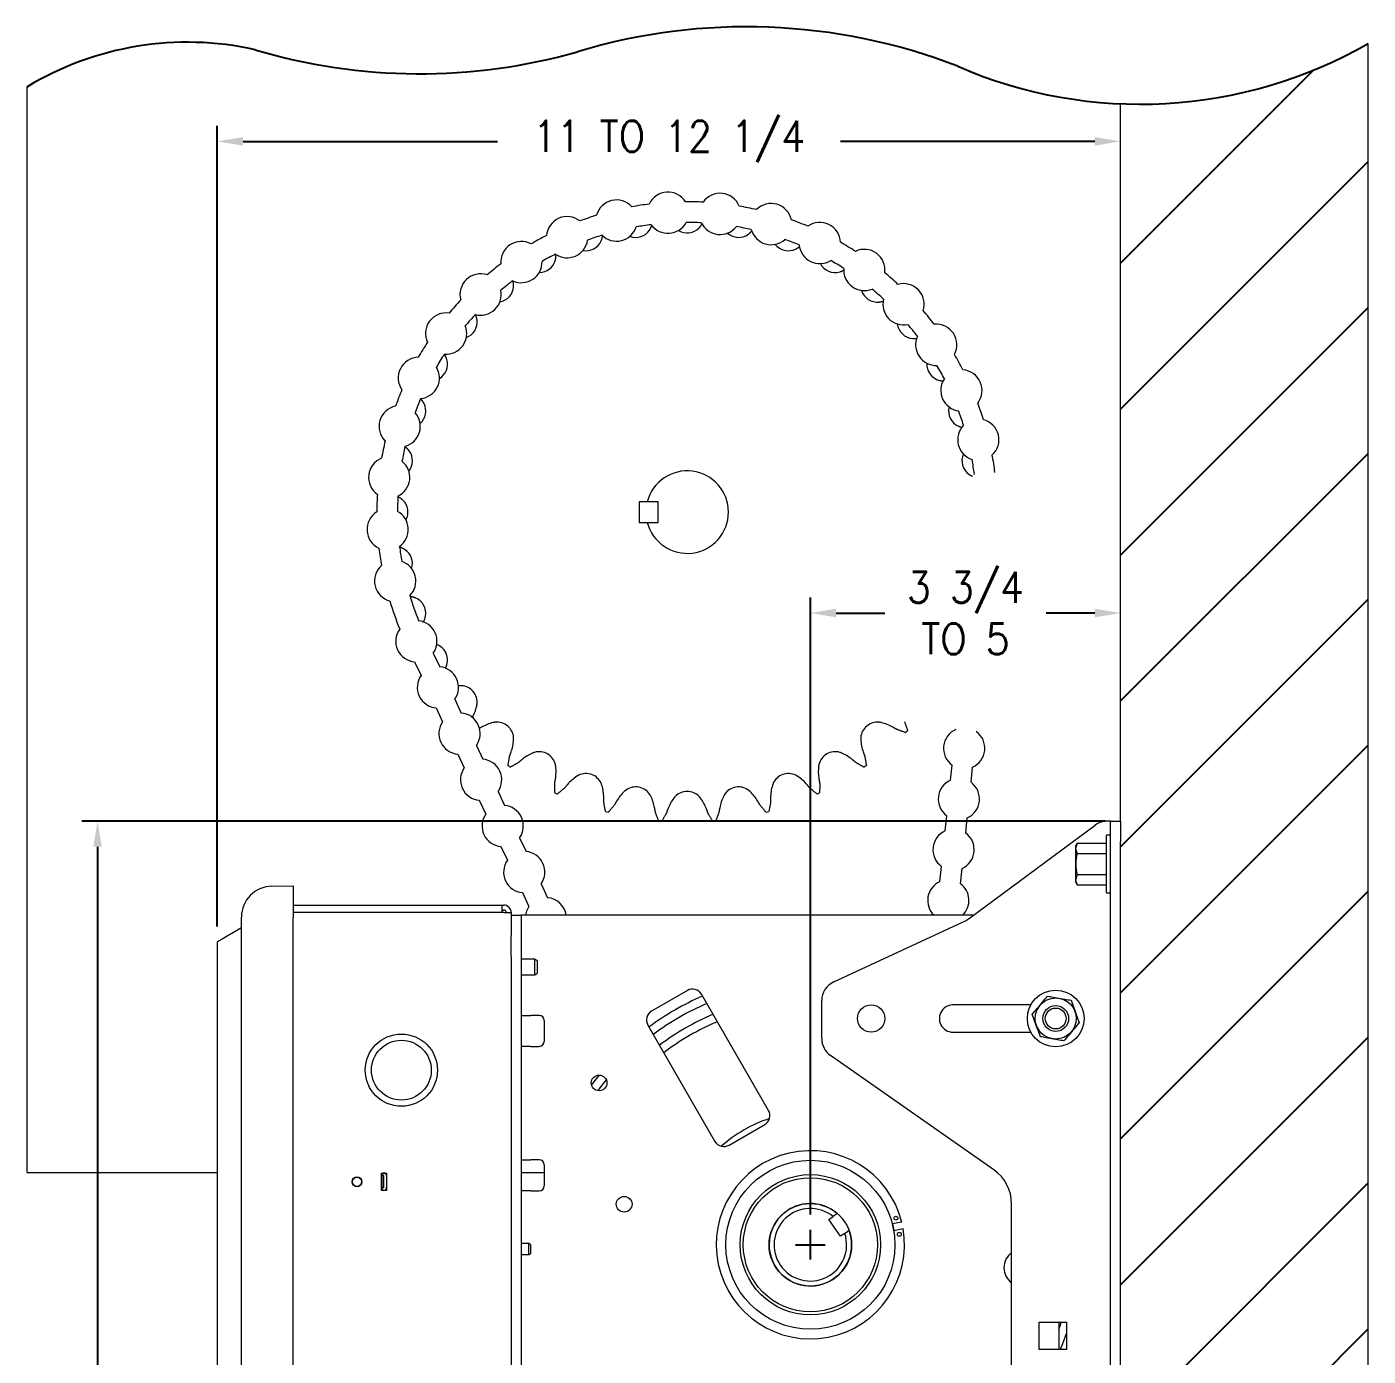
# Model space of a CAD drawing. Extents: x 30.1 to 46.3, y 8 to 40.9.
# Drawn here: x 30.07 to 46.32, y 24.84 to 40.94 of the extents above; entities that cross this region are included whole.
import ezdxf

# ---------------------------------------------------------------- set-up
doc = ezdxf.new("R2010")
doc.units = 0
doc.header["$LTSCALE"] = 0.5
doc.header["$MEASUREMENT"] = 0
doc.layers.get('Defpoints').update_dxf_attribs({"linetype": 'CONTINUOUS'})
doc.layers.add('DIM', color=1, linetype='CONTINUOUS')
doc.layers.add('OBJ', color=3, linetype='CONTINUOUS')
doc.styles.add('ROMANS', font='romans.shx', dxfattribs={"width": 0.9, "height": 0.375})
doc.dimstyles.new('GENIE', dxfattribs={"dimscale": 2, "dimtxt": 0.25, "dimasz": 0.156, "dimexe": 0.095, "dimexo": 0.0925, "dimgap": 0.095, "dimtad": 0, "dimtih": 1, "dimtoh": 1, "dimdec": 5, "dimzin": 4, "dimdsep": 46, "dimlunit": 5, "dimtxsty": 'ROMANS', "dimcen": 0.09, "dimadec": 0, "dimazin": 0, "dimtfac": 1, "dimtdec": 5, "dimtofl": 0, "dimtmove": 0, "dimatfit": 3, "dimfxl": 0, "dimfrac": 2, "dimtolj": 1, "dimtzin": 4, "dimarcsym": 0})

# ---------------------------------------------------------------- blocks, each defined once
blk = doc.blocks.new('*D30')
at = {"layer": 'Defpoints', "color": 0}
for p in [(43.318, 33.839), (43.318, 29.238), (39.56, 26.366)]:
    blk.add_point(p, dxfattribs=at)
at = {"layer": 'DIM', "color": 0, "lineweight": -2}
for p, q in [((39.56, 26.551), (39.56, 34.029)), ((39.872, 33.839), (40.462, 33.839)), ((43.006, 33.839), (42.417, 33.839))]:
    blk.add_line(p, q, dxfattribs=at)
at = {"layer": 'DIM', "color": 0}
for points in [[(39.872, 33.891), (39.872, 33.787), (39.56, 33.839)], [(43.006, 33.891), (43.006, 33.787), (43.318, 33.839)]]:
    blk.add_solid(points, dxfattribs=at)
at = {"layer": 'DIM', "color": 0, "insert": (41.439, 33.839), "char_height": 0.375, "attachment_point": 5, "style": 'ROMANS'}
blk.add_mtext('\\A1;3 3/4\\PTO 5', dxfattribs=at)
blk = doc.blocks.new('*D31')
at = {"layer": 'Defpoints', "color": 0}
for p in [(43.318, 39.553), (43.318, 31.319), (32.375, 29.855)]:
    blk.add_point(p, dxfattribs=at)
at = {"layer": 'DIM', "color": 0, "lineweight": -2}
for p, q in [((32.375, 30.04), (32.375, 39.743)), ((32.687, 39.553), (35.768, 39.553)), ((43.006, 39.553), (39.925, 39.553))]:
    blk.add_line(p, q, dxfattribs=at)
at = {"layer": 'DIM', "color": 0}
for points in [[(32.687, 39.605), (32.687, 39.501), (32.375, 39.553)], [(43.006, 39.605), (43.006, 39.501), (43.318, 39.553)]]:
    blk.add_solid(points, dxfattribs=at)
at = {"layer": 'DIM', "color": 0, "insert": (37.847, 39.553), "char_height": 0.375, "attachment_point": 5, "style": 'ROMANS'}
blk.add_mtext('\\A1;11 TO 12 1/4', dxfattribs=at)
blk = doc.blocks.new('*D37')
at = {"layer": 'Defpoints', "color": 0}
for p in [(43.318, 31.319), (30.925, 8.045), (38.349, 8.045)]:
    blk.add_point(p, dxfattribs=at)
at = {"layer": 'DIM', "color": 0, "lineweight": -2}
for p, q in [((43.133, 31.319), (30.735, 31.319)), ((30.925, 31.007), (30.925, 20.157)), ((30.925, 8.357), (30.925, 19.206)), ((38.164, 8.045), (30.735, 8.045))]:
    blk.add_line(p, q, dxfattribs=at)
at = {"layer": 'DIM', "color": 0}
for points in [[(30.873, 31.007), (30.977, 31.007), (30.925, 31.319)], [(30.873, 8.357), (30.977, 8.357), (30.925, 8.045)]]:
    blk.add_solid(points, dxfattribs=at)
at = {"layer": 'DIM', "color": 0, "insert": (30.925, 19.682), "char_height": 0.375, "attachment_point": 5, "style": 'ROMANS'}
blk.add_mtext('\\A1;23 1/4', dxfattribs=at)

msp = doc.modelspace()

# ---------------------------------------------------------------- linework, layer by layer
at = {"layer": 'DIM'}
for p, q in [((43.317862, 38.076938), (45.657055, 40.416131)), ((43.317862, 36.309171), (46.317862, 39.309172)), ((43.317862, 34.541405), (46.317862, 37.541405)), ((43.317862, 32.773638), (46.317862, 35.773638)), ((43.317862, 31.005871), (46.317862, 34.005871)), ((43.317862, 29.238104), (46.317862, 32.238104)), ((43.317862, 27.470337), (46.317862, 30.470337)), ((43.317862, 25.70257), (46.317862, 28.70257)), ((43.317862, 23.934803), (46.317862, 26.934803)), ((39.560362, 26.006275), (39.560362, 26.366275)), ((39.380362, 26.186275), (39.740362, 26.186275)), ((43.317862, 22.167036), (46.317862, 25.167036))]:
    msp.add_line(p, q, dxfattribs=at)
at = {"layer": 'DIM', "color": 3, "linetype": 'Continuous', "lineweight": 15}
for p, q in [((43.197862, 31.318526), (43.160214, 31.318526)), ((43.197862, 31.318526), (43.317862, 31.318526)), ((43.197862, 31.068526), (43.197862, 31.318526)), ((43.317862, 31.318526), (43.317862, 31.068526))]:
    msp.add_line(p, q, dxfattribs=at)
at = {"layer": 'DIM', "color": 3, "lineweight": 15}
for p, q in [((42.792935, 31.051119), (42.772862, 31.015553)), ((42.792935, 31.051119), (43.147862, 31.051119)), ((43.197862, 31.148523), (43.147862, 31.148523)), ((43.147862, 30.798526), (43.147862, 31.148523)), ((42.772862, 31.015553), (42.772862, 30.58149)), ((42.792935, 30.924822), (43.147862, 30.924822)), ((43.147862, 30.44852), (43.147862, 30.798526)), ((42.772862, 30.58149), (42.792935, 30.545934)), ((42.792935, 30.67223), (43.147862, 30.67223)), ((42.792935, 30.545934), (43.147862, 30.545934)), ((43.147862, 30.44852), (43.197862, 30.44852)), ((43.315862, 30.17572), (43.317862, 30.17622)), ((43.317862, 30.17622), (43.317862, 30.17572)), ((43.317862, 29.92572), (43.317862, 30.17572))]:
    msp.add_line(p, q, dxfattribs=at)
at = {"layer": 'DIM', "color": 3, "lineweight": 15, "flags": 128}
for points in [[(42.792935, 31.051119), (42.773927, 30.983657), (42.792935, 30.924822)], [(42.792935, 30.67223), (42.773927, 30.604769), (42.792935, 30.545934)]]:
    msp.add_lwpolyline(points, dxfattribs=at)
at = {"layer": 'DIM', "color": 3, "linetype": 'Continuous', "lineweight": 15}
msp.add_arc((43.160214, 31.068527), 0.25, 109.2327884, 126.4644923, dxfattribs=at)
at = {"layer": 'DIM', "color": 3, "lineweight": 15}
msp.add_arc((43.223527, 30.798526), 0.448732, 163.6531781, 196.3468219, dxfattribs=at)
at = {"layer": 'DIM', "color": 3, "linetype": 'Continuous', "lineweight": 15}
msp.add_open_spline([(43.160214, 31.318526), (43.150226, 31.318218), (43.130241, 31.317602), (43.100197, 31.31187), (43.083051, 31.306269), (43.077862, 31.304574)], degree=3, knots=[0, 0, 0, 0, 0.410608937, 0.821609604, 1, 1, 1, 1], dxfattribs=at)
at = {"layer": 'OBJ', "linetype": 'Continuous', "lineweight": 15}
for p, q in [((46.317862, 8.829572), (46.317862, 40.738997)), ((30.067862, 40.210503), (30.067862, 27.061657)), ((43.317862, 31.318527), (43.317862, 40.008431)), ((37.583739, 35.186657), (37.484862, 35.186657)), ((37.484862, 35.186657), (37.484862, 34.936661)), ((37.717862, 35.186657), (37.583739, 35.186657)), ((37.717862, 34.936661), (37.717862, 35.186657)), ((37.484862, 34.936661), (37.583739, 34.936661)), ((37.583739, 34.936661), (37.717862, 34.936661)), ((34.991757, 33.354688), (35.069865, 33.18755)), ((34.765268, 33.248845), (34.843376, 33.081708)), ((35.026704, 32.68942), (35.104812, 32.522283)), ((35.253192, 32.795263), (35.3313, 32.628126)), ((35.514628, 32.235838), (35.592736, 32.068701)), ((35.28814, 32.129995), (35.366247, 31.962858)), ((41.257609, 31.814536), (41.276754, 31.998025)), ((41.506259, 31.788592), (41.525404, 31.97208)), ((35.549575, 31.570566), (35.627682, 31.403429)), ((35.776063, 31.676413), (35.854171, 31.509276)), ((41.193526, 31.200369), (41.212672, 31.383862)), ((41.442177, 31.174425), (41.461322, 31.357918)), ((41.488762, 30.144175), (43.011632, 31.269581)), ((43.197862, 31.318527), (43.160214, 31.318527)), ((43.197862, 31.318527), (43.317862, 31.318527)), ((43.197862, 31.068526), (43.197862, 31.318527)), ((43.317862, 31.318527), (43.317862, 31.068526)), ((36.037498, 31.116984), (36.115606, 30.949847)), ((43.197862, 14.098525), (43.197862, 31.068526)), ((43.317862, 14.098525), (43.317862, 31.068526)), ((35.81101, 31.011141), (35.889118, 30.844004)), ((41.129444, 30.586202), (41.14859, 30.769695)), ((41.378094, 30.560258), (41.39724, 30.743751)), ((36.298934, 30.557559), (36.377042, 30.390422)), ((33.036236, 30.530507), (33.29278, 30.534984)), ((33.29278, 30.534984), (33.29278, 30.149075)), ((36.072446, 30.451716), (36.150554, 30.284579)), ((33.29278, 30.301376), (35.825562, 30.301376)), ((35.825562, 30.211575), (35.825562, 30.301376)), ((35.825562, 30.301376), (35.845562, 30.301376)), ((35.825562, 30.241574), (35.845562, 30.241574)), ((32.66778, 30.149075), (32.66778, 30.155565)), ((32.66778, 23.959818), (32.66778, 30.149075)), ((35.845562, 30.211575), (33.29278, 30.211575)), ((33.29278, 24.025946), (33.29278, 30.149075)), ((35.845562, 30.211575), (35.935362, 30.211575)), ((35.935362, 30.211575), (35.935362, 29.931067)), ((35.935362, 30.177277), (36.054962, 30.177277)), ((36.054962, 30.177277), (36.054962, 29.677273)), ((36.174962, 30.177277), (36.054962, 30.177277)), ((41.53355, 30.177277), (36.174962, 30.177277)), ((39.842805, 29.370647), (41.401713, 30.092582)), ((35.935362, 29.677273), (35.935362, 29.931067)), ((35.935362, 29.677273), (35.935362, 17.835872)), ((36.054962, 29.677273), (36.054962, 17.980824)), ((36.220562, 29.455375), (36.220562, 29.645373)), ((36.250562, 29.628055), (36.250562, 29.472693)), ((38.070368, 29.26702), (37.637355, 29.017018)), ((39.053621, 27.813976), (38.241121, 29.221265)), ((39.697862, 28.683669), (39.697862, 29.143793)), ((42.230813, 29.091773), (41.306528, 29.091773)), ((36.054962, 28.964773), (36.174962, 28.964773)), ((36.275362, 28.964773), (36.174962, 28.964773)), ((36.335362, 28.904774), (36.335362, 28.649774)), ((37.591602, 28.846267), (38.404102, 27.438973)), ((41.288362, 28.761774), (42.23136, 28.761774)), ((36.174962, 28.589775), (36.054962, 28.589775)), ((36.174962, 28.589775), (36.275362, 28.589775)), ((41.78465, 27.092342), (39.804468, 28.478877)), ((38.574856, 27.393223), (39.007868, 27.64322)), ((36.054962, 27.214776), (36.174962, 27.214776)), ((36.275362, 27.214776), (36.174962, 27.214776)), ((36.335362, 27.154777), (36.335362, 26.899777)), ((30.067862, 27.061657), (32.375367, 27.061657)), ((34.364362, 26.844077), (34.364362, 27.054073)), ((34.364362, 27.054073), (34.424362, 27.054073)), ((34.364362, 27.024074), (34.374062, 27.024074)), ((34.394062, 27.024074), (34.374062, 27.024074)), ((34.374062, 26.874076), (34.374062, 27.024074)), ((34.394062, 26.874076), (34.394062, 27.024074)), ((34.424362, 27.054073), (34.424362, 26.844077)), ((36.054962, 27.061657), (36.335362, 27.061657)), ((34.374062, 26.874076), (34.364362, 26.874076)), ((34.424362, 26.844077), (34.364362, 26.844077)), ((34.394062, 26.874076), (34.374062, 26.874076)), ((36.174962, 26.839773), (36.054962, 26.839773)), ((36.174962, 26.839773), (36.275362, 26.839773)), ((41.997862, 24.49656), (41.997862, 26.682764)), ((39.326064, 26.62798), (39.287543, 26.605288)), ((39.784131, 26.49416), (39.834908, 26.529472)), ((39.926873, 26.288914), (39.784131, 26.49416)), ((39.886444, 26.565315), (39.886206, 26.565151)), ((40.028947, 26.359904), (40.029185, 26.360068)), ((40.666526, 26.461959), (40.552584, 26.437775)), ((40.552584, 26.437775), (40.569195, 26.359519)), ((40.569195, 26.359519), (40.683136, 26.383704)), ((36.148562, 26.066776), (36.148562, 26.201773)), ((36.168562, 26.190228), (36.168562, 26.078321)), ((39.977649, 26.324231), (39.926873, 26.288914)), ((39.132614, 25.928287), (39.147059, 25.904886)), ((42.333362, 24.917875), (42.333362, 25.246874)), ((42.333362, 25.246874), (42.662362, 25.246874)), ((42.570862, 25.246874), (42.570862, 24.920377)), ((42.662362, 25.246874), (42.662362, 24.917875)), ((42.61835, 24.990687), (42.662362, 25.110028)), ((42.662362, 24.917875), (42.333362, 24.917875)), ((42.570862, 24.920377), (42.662362, 24.920377)), ((42.590859, 24.920377), (42.61835, 24.990687))]:
    msp.add_line(p, q, dxfattribs=at)
at = {"layer": 'OBJ', "linetype": 'Continuous', "lineweight": 15, "flags": 128}
for points in [[(36.150554, 30.284579), (36.120467, 30.226664), (36.108055, 30.177277)], [(32.66778, 30.024074), (32.571241, 29.968336), (32.49392, 29.923699), (32.435877, 29.890184), (32.397156, 29.86783), (32.377788, 29.856646), (32.375367, 29.855252)], [(37.000085, 28.241923), (36.934647, 28.157655), (36.909, 28.123024)], [(37.087451, 28.18619), (37.049591, 28.138446), (36.985561, 28.053183)], [(39.302372, 26.614022), (39.29, 26.606386), (39.278971, 26.599576)], [(40.554444, 26.438169), (40.558219, 26.422771), (40.571055, 26.359914)], [(39.118655, 25.951978), (39.122912, 25.944751), (39.141352, 25.913456)], [(42.570862, 25.160687), (42.592694, 25.227158), (42.599632, 25.249376)]]:
    msp.add_lwpolyline(points, dxfattribs=at)
at = {"layer": 'OBJ', "linetype": 'Continuous', "lineweight": 15}
for centre, radius in [((42.532362, 28.927275), 0.3435), ((40.296562, 28.927275), 0.165), ((42.532362, 28.927275), 0.248675), ((42.532362, 28.927275), 0.15625), ((42.532362, 28.927275), 0.12625), ((34.605562, 28.301375), 0.4375), ((34.605562, 28.301375), 0.3625), ((37.000943, 28.146929), 0.095), ((39.560362, 26.186275), 1.0236), ((34.067362, 26.949075), 0.06), ((34.067362, 26.949075), 0.055953), ((39.560362, 26.186275), 0.85), ((39.560362, 26.186275), 0.8125), ((37.304362, 26.677275), 0.095), ((39.560362, 26.186275), 0.5), ((40.596436, 26.508418), 0.023437), ((40.637962, 26.312777), 0.023437)]:
    msp.add_circle(centre, radius, dxfattribs=at)
at = {"layer": 'OBJ'}
for centre, radius, start, end in [((38.786157, 33.848099), 7.092548, 68.8339067, 106.7888714), ((32.01338, 37.001083), 3.753055, 77.3822881, 121.2238108), ((34.828446, 47.335283), 6.963739, 253.3504446, 285.9109284), ((43.556687, 45.552604), 5.549315, 246.5357989, 299.8393881)]:
    msp.add_arc(centre, radius, start, end, dxfattribs=at)
at = {"layer": 'OBJ', "linetype": 'Continuous', "lineweight": 15}
for centre, radius, start, end in [((37.211678, 38.593874), 0.25, 41.9329399, 165.3176704), ((37.835642, 38.688733), 0.25, 31.9709399, 155.3556704), ((38.466609, 38.674219), 0.25, 22.0089399, 145.3936704), ((38.067862, 35.061659), 3.7595, 97.0196609, 100.2689494), ((38.067862, 35.061659), 3.7595, 87.0576609, 90.3069494), ((38.067862, 35.061659), 3.7595, 77.0956609, 80.3449494), ((39.085552, 38.55077), 0.25, 12.0469399, 135.4316704), ((36.613531, 38.392502), 0.25, 51.8949399, 175.2796704), ((38.067862, 35.061659), 3.7595, 106.9816609, 110.2309494), ((37.211678, 38.593874), 0.25, 225.3470471, 341.9035632), ((38.067862, 35.061659), 3.5095, 97.1371853, 100.151425), ((37.835642, 38.688733), 0.25, 215.3850471, 331.9415632), ((38.067862, 35.061659), 3.5095, 87.1751853, 90.189425), ((38.466609, 38.674219), 0.25, 205.4230471, 321.9795632), ((38.067862, 35.061659), 3.5095, 77.2131853, 80.227425), ((38.067862, 35.061659), 3.7595, 67.1336609, 70.3829494), ((39.673806, 38.322109), 0.25, 2.0849399, 125.4696704), ((38.067862, 35.061659), 3.7595, 116.9436609, 120.1929494), ((36.613531, 38.392502), 0.25, 235.3090471, 351.8655632), ((38.067862, 35.061659), 3.5095, 107.0991853, 110.113425), ((37.44524, 38.592722), 0.2025, 249.2618416, 325.7900605), ((38.067862, 38.647194), 0.2025, 238.9107327, 315.7900605), ((38.690484, 38.592722), 0.2025, 228.5581174, 305.7900605), ((39.085552, 38.55077), 0.25, 195.4610471, 312.0175632), ((38.067862, 35.061659), 3.5095, 67.2511853, 70.265425), ((36.05924, 38.09069), 0.25, 61.8569399, 185.2416704), ((36.841537, 38.43096), 0.2025, 259.6114725, 335.7900605), ((39.294187, 38.43096), 0.2025, 218.2039675, 295.7900605), ((39.673806, 38.322109), 0.25, 185.4990471, 302.0555632), ((38.067862, 35.061659), 3.7595, 57.1716609, 60.4209494), ((40.213635, 37.99513), 0.25, 352.1229399, 115.5076704), ((38.067862, 35.061659), 3.7595, 126.9056609, 130.1549494), ((36.05924, 38.09069), 0.25, 245.2710471, 1.8275632), ((36.275094, 38.166824), 0.2025, 269.9596499, 345.7900605), ((38.067862, 35.061659), 3.5095, 117.0611853, 120.075425), ((39.86063, 38.166824), 0.2025, 207.8482535, 285.7900605), ((38.067862, 35.061659), 3.5095, 57.2891853, 60.303425), ((35.565517, 37.697539), 0.25, 71.8189399, 195.2036704), ((38.067862, 35.061659), 3.5095, 127.0231853, 130.037425), ((40.213635, 37.99513), 0.25, 175.5370471, 292.0935632), ((38.067862, 35.061659), 3.7595, 47.2096609, 50.4589494), ((35.565517, 37.697539), 0.25, 255.2330471, 11.7895632), ((35.763124, 37.808339), 0.2025, 280.3064015, 355.7900605), ((40.3726, 37.808339), 0.2025, 197.4909455, 275.7900605), ((38.067862, 35.061659), 3.5095, 47.3271853, 50.341425), ((40.688758, 37.579693), 0.25, 342.1609399, 105.5456704), ((38.067862, 35.061659), 3.7595, 136.8676609, 140.1169494), ((40.688758, 37.579693), 0.25, 165.5750471, 282.1315632), ((35.147252, 37.224903), 0.25, 81.7809399, 205.1656704), ((38.067862, 35.061659), 3.5095, 136.9851853, 139.999425), ((35.321182, 37.366397), 0.2025, 290.6517537, 5.7900605), ((38.067862, 35.061659), 3.7595, 37.2476609, 40.4969494), ((35.147252, 37.224903), 0.25, 265.1950471, 21.7515632), ((40.814541, 37.366397), 0.2025, 187.1320121, 265.7900605), ((38.067862, 35.061659), 3.5095, 37.3651853, 40.379425), ((41.084849, 37.088326), 0.25, 332.1989399, 95.5836704), ((38.067862, 35.061659), 3.7595, 146.8296609, 150.0789494), ((41.084849, 37.088326), 0.25, 155.6130471, 272.1695632), ((34.817056, 36.687037), 0.25, 91.7429399, 215.1276704), ((38.067862, 35.061659), 3.5095, 146.9471853, 149.961425), ((34.962697, 36.854427), 0.2025, 300.9957249, 15.7900605), ((38.067862, 35.061659), 3.7595, 27.2856609, 30.5349494), ((34.817056, 36.687037), 0.25, 275.1570471, 31.7135632), ((41.173027, 36.854427), 0.2025, 176.771421, 255.7900605), ((38.067862, 35.061659), 3.5095, 27.4031853, 30.417425), ((41.389964, 36.535846), 0.25, 322.2369399, 85.6216704), ((41.389964, 36.535846), 0.25, 145.6510471, 262.2075632), ((38.067862, 35.061659), 3.7595, 156.7916609, 160.0409494), ((38.067862, 35.061659), 3.5095, 156.9091853, 159.923425), ((34.584887, 36.100157), 0.25, 101.7049399, 225.0896704), ((34.584887, 36.100157), 0.25, 285.1190471, 41.6755632), ((34.698561, 36.287984), 0.2025, 311.3383435, 25.7900605), ((41.437163, 36.287984), 0.2025, 166.409139, 245.7900605), ((38.067862, 35.061659), 3.5095, 17.4411853, 20.455425), ((38.067862, 35.061659), 3.7595, 17.3236609, 20.5729494), ((41.594903, 35.938912), 0.25, 135.6890471, 252.2455632), ((41.594903, 35.938912), 0.25, 312.2749399, 75.6596704), ((38.067862, 35.061659), 3.7595, 166.7536609, 170.0029494), ((38.067862, 35.061659), 3.5095, 166.8711853, 169.885425), ((34.536799, 35.684281), 0.2025, 321.6796304, 35.7900605), ((41.598925, 35.684281), 0.2025, 156.0451316, 235.7900605), ((38.067862, 35.061659), 3.7595, 7.3616609, 10.6109494), ((34.457746, 35.481962), 0.25, 111.6669399, 235.0516704), ((34.457746, 35.481962), 0.25, 295.0810471, 51.6375632), ((38.067862, 35.061659), 3.5095, 7.4791853, 10.493425), ((38.067862, 35.061659), 0.5, 194.4775122, 165.5224878), ((38.067862, 35.061659), 3.7595, 176.7156609, 179.9649494), ((38.067862, 35.061659), 3.5095, 176.8331853, 179.847425), ((34.482326, 35.061659), 0.2025, 332.0196076, 45.7900605), ((34.439467, 34.851093), 0.25, 121.6289399, 245.0136704), ((34.439467, 34.851093), 0.25, 305.0430471, 61.5995632), ((38.067862, 35.061659), 3.7595, 186.6776609, 189.9269494), ((38.067862, 35.061659), 3.5095, 186.7951853, 189.809425), ((34.5306, 34.226574), 0.25, 315.0050471, 71.5615632), ((34.536799, 34.439037), 0.2025, 342.3582958, 55.7900605), ((34.5306, 34.226574), 0.25, 131.5909399, 254.9756704), ((38.067862, 35.061659), 3.7595, 196.6396609, 202.1254542), ((38.067862, 35.061659), 3.5095, 196.7571853, 202.0098374), ((34.698561, 33.835334), 0.2025, 334.2099395, 65.7900605), ((34.786849, 33.497912), 0.25, 143.762217, 265.0479907), ((34.786849, 33.497912), 0.25, 325.0479907, 83.733786), ((34.962697, 33.268891), 0.2025, 344.2099395, 69.4659856), ((35.048284, 32.938486), 0.25, 325.0479907, 85.0479907), ((35.048284, 32.938486), 0.25, 145.0479907, 265.0479907), ((35.321182, 32.756921), 0.2025, 354.2099395, 85.7900605), ((35.30972, 32.37906), 0.25, 145.0479907, 265.0479907), ((35.30972, 32.37906), 0.25, 325.0479907, 85.0479907), ((35.763124, 32.31498), 0.2025, 4.2099395, 95.7900605), ((40.3726, 32.31498), 0.2025, 84.2099395, 175.7900605), ((38.067862, 35.061659), 3.759391, 314.730266, 315.269734), ((41.423547, 32.200392), 0.25, 114.0433051, 234.0433051), ((41.423547, 32.200392), 0.25, 294.0433051, 54.0433051), ((35.571155, 31.819633), 0.25, 325.0479907, 85.0479907), ((36.275094, 31.956494), 0.2025, 14.2099395, 105.7900605), ((39.86063, 31.956494), 0.2025, 74.2099395, 165.7900605), ((35.571155, 31.819633), 0.25, 145.0479907, 265.0479907), ((38.067862, 35.061659), 3.759391, 234.730266, 235.269734), ((36.841537, 31.692358), 0.2025, 24.2099395, 115.7900605), ((39.294187, 31.692358), 0.2025, 64.2099395, 155.7900605), ((38.067862, 35.061659), 3.759391, 304.730266, 305.269734), ((37.44524, 31.530596), 0.2025, 34.2099395, 125.7900605), ((38.690484, 31.530596), 0.2025, 54.2099395, 145.7900605), ((41.359465, 31.586226), 0.25, 114.0433051, 234.0433051), ((41.359465, 31.586226), 0.25, 294.0433051, 54.0433051), ((38.067862, 35.061659), 3.759391, 244.730266, 245.269734), ((38.067862, 31.476124), 0.2025, 44.2099395, 135.7900605), ((38.067862, 35.061659), 3.759391, 294.730266, 295.269734), ((35.832591, 31.260207), 0.25, 145.0479907, 265.0479907), ((35.832591, 31.260207), 0.25, 325.0479907, 85.0479907), ((38.067862, 35.061659), 3.759391, 254.730266, 255.269734), ((38.067862, 35.061659), 3.759391, 284.730266, 285.269734), ((38.067862, 35.061659), 3.759391, 264.730266, 265.269734), ((38.067862, 35.061659), 3.759391, 274.730266, 275.269734), ((41.295383, 30.97206), 0.25, 114.0433051, 234.0433051), ((43.160214, 31.068525), 0.25, 109.2327884, 126.4644923), ((41.295383, 30.97206), 0.25, 294.0433051, 54.0433051), ((36.094026, 30.700781), 0.25, 325.0479907, 85.0479907), ((36.094026, 30.700781), 0.25, 145.0479907, 265.0479907), ((41.231301, 30.357894), 0.25, 114.0433051, 226.2594586), ((41.231301, 30.357894), 0.25, 313.7405414, 54.0433051), ((33.04278, 30.155563), 0.375, 91, 180), ((36.355461, 30.141355), 0.25, 8.2609405, 85.0479907), ((35.845562, 30.211575), 0.0898, 0, 90), ((35.845562, 30.211575), 0.03, 0, 90), ((41.1916, 30.546289), 0.5, 294.8488812, 306.4644923), ((38.132868, 29.158766), 0.125, 30, 120), ((39.947862, 29.143793), 0.25, 114.8488812, 180), ((39.560362, 26.186275), 3.2834, 113.4418881, 126.5581119), ((39.560362, 26.186275), 3.1804, 113.2285194, 126.7714806), ((41.288362, 28.927275), 0.1655, 83.6983025, 270), ((36.275362, 28.904775), 0.06, 0, 90), ((37.699855, 28.908766), 0.125, 120, 210), ((39.560362, 26.186275), 3.0304, 112.891653, 127.108347), ((39.560362, 26.186275), 2.9274, 112.6401865, 127.3598135), ((36.275362, 28.649775), 0.06, 270, 0), ((39.947862, 28.683667), 0.25, 180, 235), ((38.945368, 27.751475), 0.125, 300, 30), ((39.56019, 26.177277), 1.6145, 107.8776742, 131.8475956), ((38.512355, 27.501475), 0.125, 210, 300), ((39.560362, 26.186275), 1.14, 13.9944509, 9.9728689), ((36.275362, 27.154775), 0.06, 0, 90), ((34.394362, 27.024075), 0.03, 0, 180), ((41.497862, 26.682764), 0.5, 0, 55), ((34.394362, 26.874075), 0.03, 180, 0), ((36.275362, 26.899775), 0.06, 270, 0), ((39.560362, 26.186275), 0.4995, 49.3099023, 20.3252599), ((39.560362, 26.186275), 0.4395, 51.3414112, 18.2937509), ((42.135362, 25.907275), 0.23, 126.7143607, 233.2856393)]:
    msp.add_arc(centre, radius, start, end, dxfattribs=at)
for points in [[(37.626201, 38.50184), (37.640389, 38.535941)], [(38.213012, 38.505993), (38.230292, 38.526268)], [(38.230292, 38.526268), (38.249161, 38.555784)], [(37.026226, 38.347919), (37.035529, 38.372882)], [(37.035529, 38.372882), (37.043996, 38.410785)], [(37.612704, 38.478871), (37.626201, 38.50184)], [(38.808909, 38.42846), (38.829447, 38.445431)], [(38.829447, 38.445431), (38.851869, 38.469817)], [(39.38229, 38.248633), (39.405463, 38.261774)], [(39.405463, 38.261774), (39.430271, 38.280749)], [(36.471398, 38.117113), (36.476225, 38.143315)], [(36.476225, 38.143315), (36.478068, 38.184015)], [(39.915733, 37.971964), (39.940836, 37.980886)], [(39.940836, 37.980886), (39.966878, 37.994388)], [(35.965282, 37.820113), (35.959782, 37.862408)], [(35.965078, 37.793474), (35.965282, 37.820113)], [(40.393028, 37.606874), (40.419299, 37.611299)], [(40.419299, 37.611299), (40.445483, 37.619508)], [(35.518224, 37.413097), (35.504892, 37.455619)], [(35.522649, 37.386824), (35.518224, 37.413097)], [(40.799676, 37.164443), (40.826316, 37.164241)], [(40.826316, 37.164241), (40.85165, 37.167531)], [(35.148636, 36.934632), (35.127243, 36.97589)], [(35.157556, 36.909532), (35.148636, 36.934632)], [(41.123318, 36.658122), (41.149518, 36.653298)], [(41.149518, 36.653298), (41.173151, 36.652228)], [(34.867747, 36.39926), (34.838975, 36.436881)], [(34.880891, 36.376089), (34.867747, 36.39926)], [(41.354122, 36.103292), (41.379085, 36.09399)], [(41.379085, 36.09399), (41.400331, 36.089245)], [(34.684092, 35.823244), (34.648613, 35.855863)], [(34.70106, 35.802707), (34.684092, 35.823244)], [(41.485074, 35.516816), (41.508043, 35.503322)], [(41.508043, 35.503322), (41.5264, 35.495682)], [(34.603251, 35.224091), (34.561946, 35.250495)], [(34.623528, 35.20681), (34.603251, 35.224091)], [(34.627681, 34.62), (34.581648, 34.639154)], [(34.65065, 34.606502), (34.627681, 34.62)], [(34.756639, 34.029328), (34.707166, 34.04038)], [(34.781602, 34.020026), (34.756639, 34.029328)], [(34.867747, 33.724058), (34.880891, 33.747233)], [(35.137217, 33.166783), (35.148636, 33.188686)], [(35.148636, 33.188686), (35.157556, 33.213791)], [(35.309408, 32.959077), (35.293461, 32.957007)], [(35.336048, 32.958875), (35.309408, 32.959077)], [(35.518224, 32.710221), (35.522649, 32.736494)], [(35.742695, 32.516444), (35.716424, 32.512023)], [(40.419299, 32.512023), (40.393028, 32.516444)], [(40.700442, 32.522231), (40.738638, 32.41591)], [(35.577428, 32.457112), (35.549221, 32.440972)], [(40.60729, 32.429079), (40.558296, 32.457112)], [(40.713609, 32.390885), (40.60729, 32.429079)], [(35.965282, 32.303205), (35.965078, 32.329844)], [(40.170646, 32.329844), (40.170442, 32.303205)], [(35.89709, 31.992332), (35.916244, 32.103666)], [(35.916244, 32.103666), (35.935344, 32.156784)], [(36.024156, 32.028109), (35.926085, 31.972029)], [(36.067538, 32.064224), (36.024156, 32.028109)], [(36.219991, 32.151354), (36.194888, 32.142432)], [(39.940836, 32.142432), (39.915733, 32.151354)], [(40.111568, 32.028109), (40.068186, 32.064224)], [(40.209639, 31.972029), (40.111568, 32.028109)], [(40.200379, 32.156784), (40.21948, 32.103666)], [(40.21948, 32.103666), (40.238634, 31.992332)], [(36.476225, 31.980003), (36.471398, 32.006205)], [(36.753434, 31.874685), (36.730261, 31.861544)], [(39.405463, 31.861544), (39.38229, 31.874685)], [(39.664325, 32.006205), (39.659499, 31.980003)], [(36.462582, 31.774981), (36.472168, 31.830611)], [(36.463052, 31.66201), (36.462582, 31.774981)], [(36.581975, 31.71931), (36.495132, 31.647052)], [(36.618427, 31.762408), (36.581975, 31.71931)], [(37.035529, 31.750436), (37.026226, 31.775399)], [(37.326815, 31.694858), (37.306276, 31.677887)], [(38.829447, 31.677887), (38.808909, 31.694858)], [(39.109497, 31.775399), (39.100194, 31.750436)], [(39.553749, 31.71931), (39.517297, 31.762408)], [(39.640592, 31.647052), (39.553749, 31.71931)], [(39.663556, 31.830611), (39.673142, 31.774981)], [(39.673142, 31.774981), (39.672672, 31.66201)], [(37.057695, 31.546161), (37.057476, 31.602607)], [(37.077775, 31.434986), (37.057695, 31.546161)], [(37.213356, 31.560841), (37.184942, 31.512064)], [(37.626201, 31.621478), (37.612704, 31.644447)], [(37.922712, 31.617325), (37.905432, 31.59705)], [(38.230292, 31.59705), (38.213012, 31.617325)], [(38.523019, 31.644447), (38.509523, 31.621478)], [(38.950781, 31.512064), (38.922368, 31.560841)], [(39.078029, 31.546161), (39.057948, 31.434986)], [(39.078248, 31.602607), (39.078029, 31.546161)], [(37.184942, 31.512064), (37.111966, 31.425825)], [(37.683502, 31.424154), (37.673484, 31.479708)], [(37.722582, 31.318156), (37.683502, 31.424154)], [(37.814737, 31.412674), (37.757844, 31.315073)], [(37.834249, 31.465643), (37.814737, 31.412674)], [(38.320987, 31.412674), (38.301475, 31.465643)], [(38.37788, 31.315073), (38.320987, 31.412674)], [(38.452222, 31.424154), (38.413142, 31.318156)], [(38.46224, 31.479708), (38.452222, 31.424154)], [(39.023758, 31.425825), (38.950781, 31.512064)], [(32.375367, 29.855252), (32.375367, 14.192902)], [(36.220562, 29.645373), (36.054962, 29.645373)], [(36.250562, 29.628055), (36.220562, 29.645373)], [(36.054962, 29.455375), (36.220562, 29.455375)], [(36.220562, 29.455375), (36.250562, 29.472693)], [(39.057342, 26.824572), (39.057436, 26.824412)], [(39.88602, 26.565019), (39.834908, 26.529472)], [(39.977649, 26.324231), (40.028761, 26.359777)], [(36.148562, 26.201773), (36.054962, 26.201773)], [(36.168562, 26.190228), (36.148562, 26.201773)], [(36.054962, 26.066776), (36.148562, 26.066776)], [(36.148562, 26.066776), (36.168562, 26.078321)], [(38.922064, 25.683255), (38.922223, 25.683349)]]:
    msp.add_open_spline(points, degree=1, dxfattribs=at)
for points, knots in [([(35.463316, 32.571224), (35.474709, 32.592835), (35.497855, 32.636737), (35.511364, 32.685474), (35.518224, 32.710221)], [0, 0, 0, 0, 0.492227931, 1, 1, 1, 1]), ([(35.716424, 32.512023), (35.69242, 32.505399), (35.643675, 32.491948), (35.599732, 32.468841), (35.577428, 32.457112)], [0, 0, 0, 0, 0.492434388, 1, 1, 1, 1]), ([(40.558296, 32.457112), (40.536685, 32.468505), (40.492782, 32.49165), (40.444046, 32.505162), (40.419299, 32.512023)], [0, 0, 0, 0, 0.492220831, 1, 1, 1, 1]), ([(35.935344, 32.156784), (35.942812, 32.180045), (35.957982, 32.227301), (35.962824, 32.277643), (35.965282, 32.303205)], [0, 0, 0, 0, 0.492234743, 1, 1, 1, 1]), ([(40.170442, 32.303205), (40.172797, 32.278416), (40.177579, 32.228076), (40.192703, 32.180787), (40.200379, 32.156784)], [0, 0, 0, 0, 0.492435181, 1, 1, 1, 1]), ([(36.194888, 32.142432), (36.172399, 32.131741), (36.126731, 32.110031), (36.087467, 32.079646), (36.067538, 32.064224)], [0, 0, 0, 0, 0.492437999, 1, 1, 1, 1]), ([(40.068186, 32.064224), (40.048882, 32.079196), (40.009666, 32.109614), (39.964016, 32.13138), (39.940836, 32.142432)], [0, 0, 0, 0, 0.492227016, 1, 1, 1, 1]), ([(36.472168, 31.830611), (36.475483, 31.854814), (36.482218, 31.903985), (36.478243, 31.954402), (36.476225, 31.980003)], [0, 0, 0, 0, 0.492215949, 1, 1, 1, 1]), ([(36.730261, 31.861544), (36.70997, 31.847111), (36.668765, 31.8178), (36.635374, 31.781058), (36.618427, 31.762408)], [0, 0, 0, 0, 0.49243162, 1, 1, 1, 1]), ([(39.517297, 31.762408), (39.500887, 31.780506), (39.467549, 31.817273), (39.426371, 31.846635), (39.405463, 31.861544)], [0, 0, 0, 0, 0.492229626, 1, 1, 1, 1]), ([(39.659499, 31.980003), (39.657513, 31.955181), (39.653481, 31.904776), (39.660164, 31.85558), (39.663556, 31.830611)], [0, 0, 0, 0, 0.49245022, 1, 1, 1, 1]), ([(37.057476, 31.602607), (37.056538, 31.627019), (37.054632, 31.676613), (37.041962, 31.725575), (37.035529, 31.750436)], [0, 0, 0, 0, 0.4922412495, 1, 1, 1, 1]), ([(39.100194, 31.750436), (39.093929, 31.726337), (39.081205, 31.677397), (39.079243, 31.627787), (39.078248, 31.602607)], [0, 0, 0, 0, 0.4924229608, 1, 1, 1, 1]), ([(37.306276, 31.677887), (37.2888, 31.660149), (37.253311, 31.62413), (37.226808, 31.582149), (37.213356, 31.560841)], [0, 0, 0, 0, 0.492439938, 1, 1, 1, 1]), ([(37.673484, 31.479708), (37.668321, 31.503586), (37.657832, 31.552095), (37.636853, 31.598112), (37.626201, 31.621478)], [0, 0, 0, 0, 0.492223319, 1, 1, 1, 1]), ([(37.905432, 31.59705), (37.891302, 31.576546), (37.862607, 31.534909), (37.843796, 31.488963), (37.834249, 31.465643)], [0, 0, 0, 0, 0.492446615, 1, 1, 1, 1]), ([(38.301475, 31.465643), (38.292244, 31.488261), (38.27349, 31.534212), (38.24484, 31.575888), (38.230292, 31.59705)], [0, 0, 0, 0, 0.492220065, 1, 1, 1, 1]), ([(38.509523, 31.621478), (38.499168, 31.598833), (38.478139, 31.552846), (38.467593, 31.504332), (38.46224, 31.479708)], [0, 0, 0, 0, 0.49244427, 1, 1, 1, 1]), ([(38.922368, 31.560841), (38.90935, 31.581512), (38.882901, 31.623507), (38.847449, 31.659573), (38.829447, 31.677887)], [0, 0, 0, 0, 0.492222045, 1, 1, 1, 1]), ([(43.160214, 31.318527), (43.150226, 31.318219), (43.130242, 31.317602), (43.100197, 31.311868), (43.083051, 31.306269), (43.077862, 31.304574)], [0, 0, 0, 0, 0.410617177, 0.821613695, 1, 1, 1, 1]), ([(42.248104, 28.977581), (42.268622, 29.002002), (42.310265, 29.051568), (42.37349, 29.126817), (42.414201, 29.175273), (42.4338, 29.198601)], [0, 0, 0, 0, 0.334965742, 0.679832794, 1, 1, 1, 1]), ([(42.4338, 29.198601), (42.456975, 29.194502), (42.508894, 29.185318), (42.5928, 29.170461), (42.664666, 29.157749), (42.706124, 29.150407), (42.718058, 29.148294)], [0, 0, 0, 0, 0.247782483, 0.555128043, 0.871942325, 1, 1, 1, 1]), ([(42.718058, 29.148294), (42.728949, 29.118315), (42.751052, 29.057469), (42.784608, 28.96509), (42.806217, 28.905604), (42.81662, 28.876966)], [0, 0, 0, 0, 0.334953087, 0.679831318, 1, 1, 1, 1]), ([(42.346666, 28.706253), (42.335775, 28.736233), (42.313673, 28.79708), (42.280114, 28.889458), (42.258507, 28.948943), (42.248104, 28.977581)], [0, 0, 0, 0, 0.334968064, 0.679831229, 1, 1, 1, 1]), ([(42.81662, 28.876966), (42.796101, 28.852546), (42.754456, 28.802983), (42.691235, 28.72773), (42.650523, 28.679273), (42.630923, 28.655945)], [0, 0, 0, 0, 0.334953529, 0.679832825, 1, 1, 1, 1]), ([(42.630923, 28.655945), (42.618989, 28.658059), (42.578389, 28.665248), (42.506574, 28.677955), (42.422618, 28.692809), (42.369839, 28.702151), (42.346666, 28.706253)], [0, 0, 0, 0, 0.128058064, 0.435657134, 0.752213842, 1, 1, 1, 1]), ([(39.245906, 26.935455), (39.245905, 26.935458), (39.245903, 26.935461), (39.245902, 26.935464), (39.245902, 26.935464), (39.245906, 26.935455), (39.245906, 26.935455)], [0, 0, 0, 0, 1, 1, 1, 1.00000064, 1.00000064, 1.00000064, 1.00000064]), ([(38.81118, 25.871817), (38.811177, 25.871817), (38.811175, 25.871817), (38.811173, 25.871817), (38.811173, 25.871817), (38.81118, 25.871817), (38.81118, 25.871817)], [0, 0, 0, 0, 1, 1, 1, 1.00000044, 1.00000044, 1.00000044, 1.00000044])]:
    msp.add_open_spline(points, degree=3, knots=knots, dxfattribs=at)

# ---------------------------------------------------------------- dimensions: what is measured, and where the dimension line sits
at = {"layer": 'DIM'}
for base, p1, p2, text, picture, middle in [((43.317862, 39.552589), (32.375367, 29.855252), (43.317862, 31.318527), '11 TO 12 1/4', '*D31', (37.846614, 39.552589)), ((43.317862, 33.839291), (39.560362, 26.366275), (43.317862, 29.238104), '<>\\PTO 5', '*D30', (41.439112, 33.839291))]:
    dim = msp.add_linear_dim(base=base, p1=p1, p2=p2, text=text, dimstyle='GENIE', override={"dimse2": 1}, dxfattribs=at)
    dim.commit()
    dim.dimension.update_dxf_attribs({"geometry": picture, "text_midpoint": middle})
dim = msp.add_linear_dim(base=(30.925189, 8.044886), p1=(43.317862, 31.318527), p2=(38.348513, 8.044886), angle=90, dimstyle='GENIE', override={"dimdec": 4}, dxfattribs=at)
dim.commit()
dim.dimension.update_dxf_attribs({"geometry": '*D37', "text_midpoint": (30.925189, 19.681707)})

doc.saveas('drawing.dxf')
